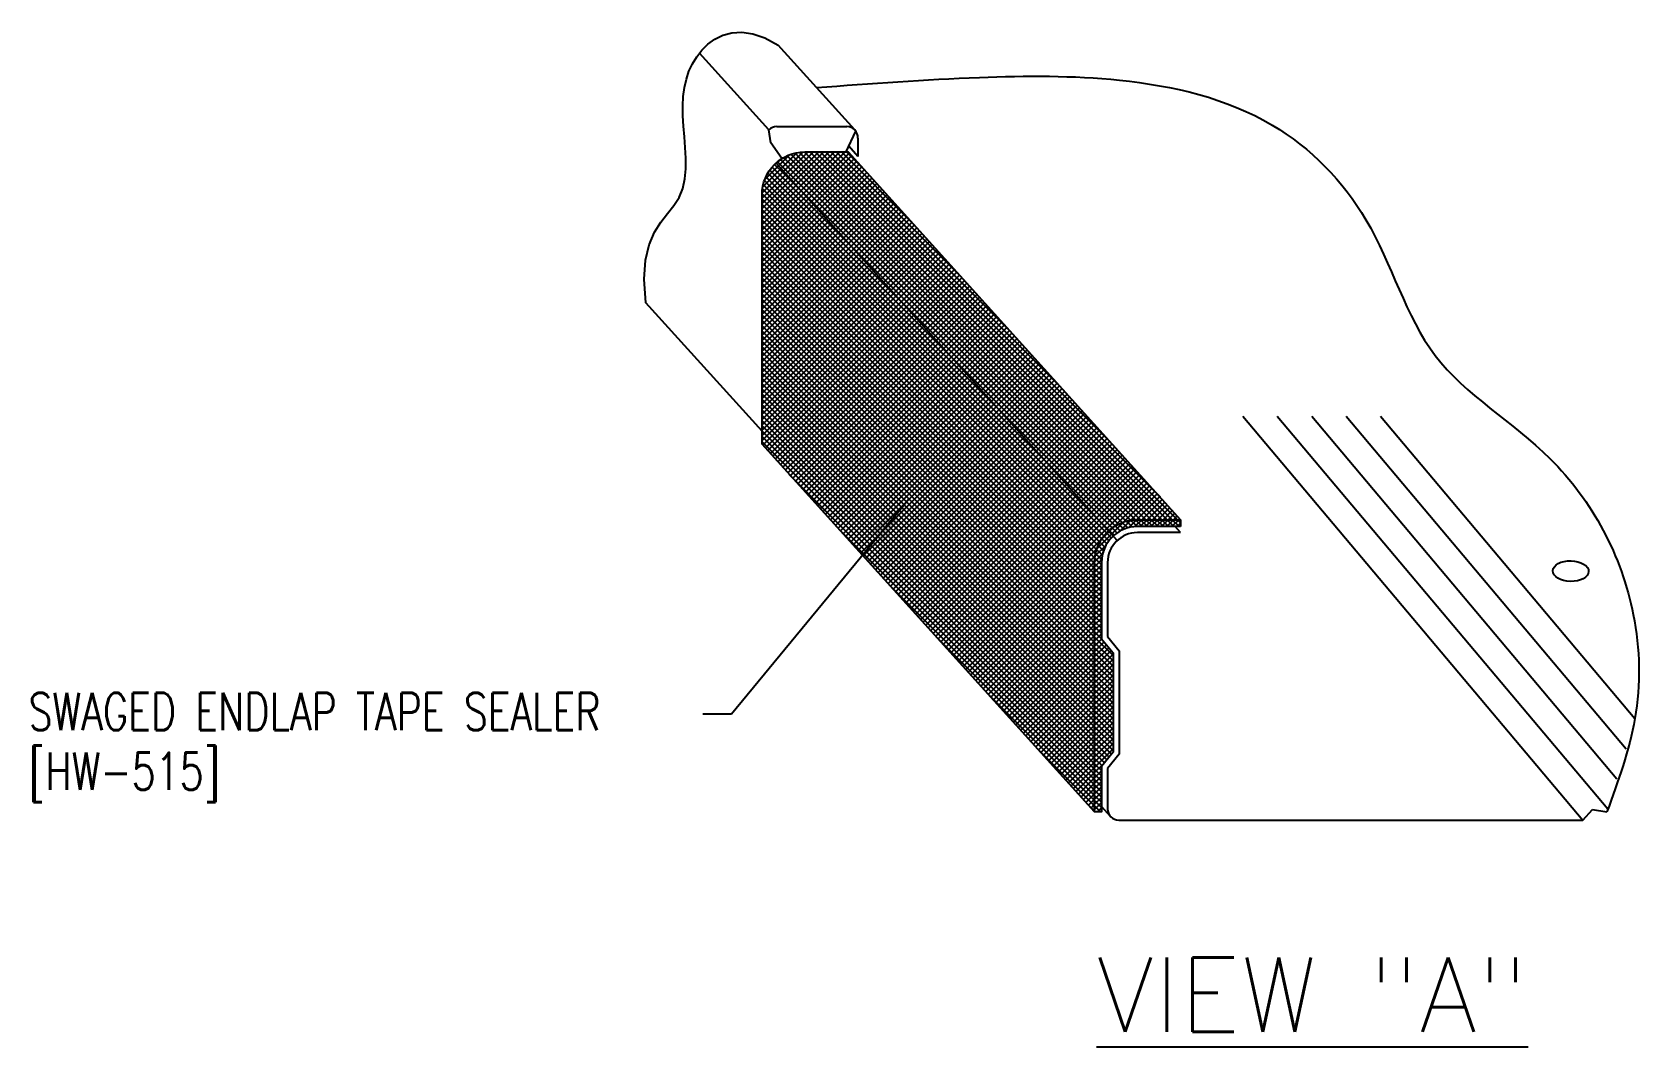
# Model space of a CAD drawing. Header units: inches. Extents: x 1.3 to 48.1, y 3.4 to 44.3.
# Drawn here: x 1.34 to 17.51, y 29.8 to 40.01 of the extents above; entities that cross this region are included whole.
import ezdxf

# ---------------------------------------------------------------- set-up
doc = ezdxf.new("R2010")
doc.units = ezdxf.units.IN
doc.header["$MEASUREMENT"] = 0
for name, color, linetype in [('PANEL', 11, 'Continuous'), ('TAPE', 8, 'Continuous'), ('TEXT', 2, 'Continuous')]:
    doc.layers.add(name, color=color, linetype=linetype)
doc.styles.add('TEXT', font='SIMPLEX', dxfattribs={"width": 0.75, "height": 6})
doc.styles.add('TEXT1', font='ROMANS.shx', dxfattribs={"width": 0.75, "height": 0.375})
doc.dimstyles.new('DETAIL$7', dxfattribs={"dimscale": 4, "dimtxt": 6, "dimasz": 0.125, "dimexe": 0.0625, "dimexo": 0.125, "dimgap": 0.0625, "dimtad": 1, "dimdec": 5, "dimzin": 3, "dimdsep": 46, "dimlunit": 4, "dimtxsty": 'TEXT', "dimblk": 'ARCHTICK', "dimcen": 0.0625, "dimclrd": 7, "dimclre": 7, "dimclrt": 2, "dimadec": 0, "dimazin": 0, "dimtfac": 0.666667, "dimtdec": 5, "dimtmove": 0, "dimatfit": 3, "dimfxl": 0, "dimfrac": 2, "dimtolj": 1, "dimtzin": 3, "dimarcsym": 0})
pattern_1 = [(45, (4.08343, -0.088717), (-0.026516504, 0.026516504), []), (135, (4.08343, -0.088717), (-0.026516504, -0.026516504), [])]

# ---------------------------------------------------------------- blocks, each defined once
blk = doc.blocks.new('A$C537974D6')
at = {"layer": 'PANEL', "color": 250}
blk.add_lwpolyline([(3.7, -3.492), (0.269, 0.303), (0.34, 0.358)], dxfattribs=at)
blk = doc.blocks.new('_ArchTick')
at = {"color": 0, "linetype": 'ByBlock', "const_width": 0.15}
blk.add_lwpolyline([(-0.5, -0.5), (0.5, 0.5)], dxfattribs=at)
blk = doc.blocks.new('dsc-HW-515')
at = {"layer": 'TEXT', "style": 'TEXT1', "width": 0.75}
for s, p in [('SWAGED ENDLAP TAPE SEALER', (0, 0)), ('[HW-515]', (0, -0.6))]:
    blk.add_text(s, height=0.375, dxfattribs=at).set_placement(p)
at = {"layer": 'TEXT', "style": 'TEXT1', "flags": 1}
for tag, p in [('COLOR', (0, -1.2)), ('CALC', (0, -1.2)), ('OPT1', (0, -1.2)), ('OPT2', (0, -1.2)), ('OPT3', (0, -1.2)), ('GAGE', (0, -1.2)), ('SHPLN', (0, -1.2)), ('PART', (0, -1.2)), ('DESCRIPTION', (0, -1.2)), ('MULTIPLE', (0, -1.2)), ('SPARE1', (0, -1.8)), ('SPARE2', (0, -1.8)), ('SPARE3', (0, -1.8)), ('SPARE4', (0, -1.8)), ('SPARE5', (0, -1.8)), ('SPARE6', (0, -1.8)), ('SPARE7', (0, -1.8)), ('SPARE8', (0, -1.8)), ('SPARE9', (0, -1.8)), ('SPARE10', (0, -1.8))]:
    blk.add_attdef(tag, p, '', height=0.375, dxfattribs=at)

msp = doc.modelspace()

# ---------------------------------------------------------------- hatches: boundary and pattern name
at = {"layer": 'TAPE'}
h = msp.add_hatch(dxfattribs=at)
h.set_pattern_fill('ANSI37', color=256, scale=0.3, style=0)
h.set_pattern_definition(pattern_1)
edge = h.paths.add_edge_path()
edge.add_line((12.02018, 34.67574), (12.02018, 32.16716))
edge.add_line((12.02018, 32.16716), (8.67642, 35.86499))
edge.add_line((8.67642, 35.86499), (8.67642, 38.37356))
edge.add_arc((9.10597, 38.37348), 0.42955, 90.006587, 179.989629, ccw=False)
edge.add_line((9.10592, 38.80303), (9.54119, 38.80308))
edge.add_line((9.54119, 38.80308), (12.88494, 35.10526))
edge.add_line((12.88494, 35.10526), (12.44968, 35.10521))
edge.add_arc((12.44973, 34.67566), 0.42955, 90.006587, 179.989629)
h = msp.add_hatch(dxfattribs=at)
h.set_pattern_fill('ANSI37', color=256, scale=0.3, style=0)
h.set_pattern_definition(pattern_1)
edge = h.paths.add_edge_path()
edge.add_line((12.88495, 35.03579), (12.44968, 35.03574))
edge.add_arc((12.44973, 34.67566), 0.36008, 90.006587, 179.988673)
edge.add_line((12.08965, 34.67573), (12.08965, 33.90824))
edge.add_line((12.08965, 33.90824), (12.20541, 33.7646))
edge.add_line((12.20541, 33.7646), (12.20541, 32.7676))
edge.add_line((12.20541, 32.7676), (12.08965, 32.62396))
edge.add_line((12.08965, 32.62396), (12.08965, 32.16716))
edge.add_line((12.08965, 32.16716), (12.02018, 32.16716))
edge.add_line((12.02018, 32.16716), (12.02018, 34.67574))
edge.add_arc((12.44973, 34.67566), 0.42955, 90.006587, 179.989629, ccw=False)
edge.add_line((12.44968, 35.10521), (12.88494, 35.10526))
edge.add_line((12.88494, 35.10526), (12.88495, 35.03579))

# ---------------------------------------------------------------- linework, layer by layer
at = {"layer": 'PANEL'}
for p, q in [((8.74547, 39.02591), (8.04817, 39.79704)), ((9.60991, 39.02451), (8.83797, 39.87818)), ((8.76596, 38.89601), (8.74547, 39.02591)), ((8.82441, 39.05863), (9.52957, 39.05859)), ((9.52097, 38.80308), (9.61937, 39.01334)), ((8.87719, 38.73704), (8.76596, 38.89601)), ((9.64123, 38.75621), (9.54753, 38.85983)), ((9.64123, 38.94305), (9.64123, 38.75621)), ((9.64123, 38.79984), (9.64123, 38.75621)), ((8.67642, 35.99538), (7.5099, 37.28542)), ((13.51105, 36.1463), (16.9286, 32.08457)), ((13.85662, 36.1463), (17.17915, 32.1975)), ((14.20218, 36.1463), (17.27084, 32.49922)), ((14.54775, 36.1463), (17.36254, 32.80094)), ((14.89331, 36.1463), (17.45182, 33.10554)), ((12.88398, 34.975), (12.44969, 34.97495)), ((12.88398, 34.975), (12.82902, 35.03578)), ((12.15044, 34.67573), (12.15044, 33.92969)), ((12.15044, 33.92969), (12.2662, 33.78605)), ((12.2662, 33.78605), (12.2662, 32.74615)), ((12.2662, 32.74615), (12.15044, 32.60251)), ((12.15044, 32.60251), (12.15044, 32.19634)), ((12.18318, 32.11729), (12.08965, 32.22073)), ((16.9286, 32.08457), (17.0239, 32.1906)), ((17.0239, 32.1906), (17.17007, 32.16762)), ((12.26224, 32.08457), (16.9286, 32.08457))]:
    msp.add_line(p, q, dxfattribs=at)
msp.add_lwpolyline([(7.5099, 37.28542), (7.49119, 37.52386), (7.50386, 37.71633), (7.54086, 37.87069), (7.59512, 37.99479), (7.65958, 38.09649), (7.72718, 38.18364), (7.79087, 38.26411), (7.84358, 38.34575), (7.87992, 38.43481), (7.90121, 38.53118), (7.91043, 38.63313), (7.91056, 38.73893), (7.90461, 38.84686), (7.89554, 38.95519), (7.88635, 39.06221), (7.88002, 39.16619), (7.87911, 39.26568), (7.88446, 39.36039), (7.89651, 39.45028), (7.91566, 39.53532), (7.94234, 39.61551), (7.97697, 39.6908), (8.01997, 39.76117), (8.07176, 39.82661), (8.13273, 39.88651), (8.20315, 39.938), (8.28327, 39.97766), (8.37334, 40.00205), (8.47359, 40.00773), (8.58429, 39.99127), (8.70567, 39.94923), (8.83797, 39.87818)], dxfattribs=at)
for centre, radius, start, end in [((8.82445, 38.94695), 0.11167, 90.020734, 135.010929), ((9.52957, 38.94686), 0.11173, 358.044625, 89.997805), ((12.44973, 34.67566), 0.29929, 90.006587, 179.987576), ((12.2622, 32.19633), 0.11176, 179.996717, 270.021151)]:
    msp.add_arc(centre, radius, start, end, dxfattribs=at)
msp.add_ellipse((16.80649, 34.58827), major_axis=(0.17995, -0.00409), ratio=0.57735027, dxfattribs=at)
msp.add_spline([(9.22394, 39.45135), (10.86218, 39.55236), (12.27025, 39.52537), (13.80562, 39.07321), (14.74782, 38.12066), (15.44272, 36.75785), (16.59634, 35.72003), (17.43492, 34.15155), (17.45182, 33.10554), (17.17007, 32.16762)], degree=3, dxfattribs=at)
at = {"layer": 'TAPE'}
msp.add_lwpolyline([(12.02018, 32.16716), (8.67642, 35.86499), (8.67642, 38.37356, -0.41412688), (9.10592, 38.80303), (9.54119, 38.80308), (12.88494, 35.10526)], format="xyb", dxfattribs=at)
msp.add_lwpolyline([(12.88495, 35.03579), (12.44968, 35.03574, 0.41412199), (12.08965, 34.67573), (12.08965, 33.90824), (12.20541, 33.7646), (12.20541, 32.7676), (12.08965, 32.62396), (12.08965, 32.16716), (12.02018, 32.16716), (12.02018, 34.67574, -0.41412688), (12.44968, 35.10521), (12.88494, 35.10526)], format="xyb", close=True, dxfattribs=at)

# ---------------------------------------------------------------- block references
msp.add_blockref('A$C537974D6', (8.54962, 38.38594), dxfattribs=at)
at = {"layer": 'TEXT'}
msp.add_blockref('dsc-HW-515', (1.30338, 32.98788), dxfattribs=at)

# ---------------------------------------------------------------- texts
at = {"layer": 'TEXT', "color": 6, "style": 'TEXT1'}
msp.add_text('%%UVIEW "A"', height=0.75, dxfattribs=at).set_placement((12.0386, 29.95395))

# ---------------------------------------------------------------- leaders
at = {"layer": 'TEXT', "color": 7}
msp.add_leader([(10.15297, 35.31055), (8.37045, 33.1484), (8.0801, 33.1484)], dimstyle='DETAIL$7', dxfattribs=at)

doc.saveas('drawing.dxf')
